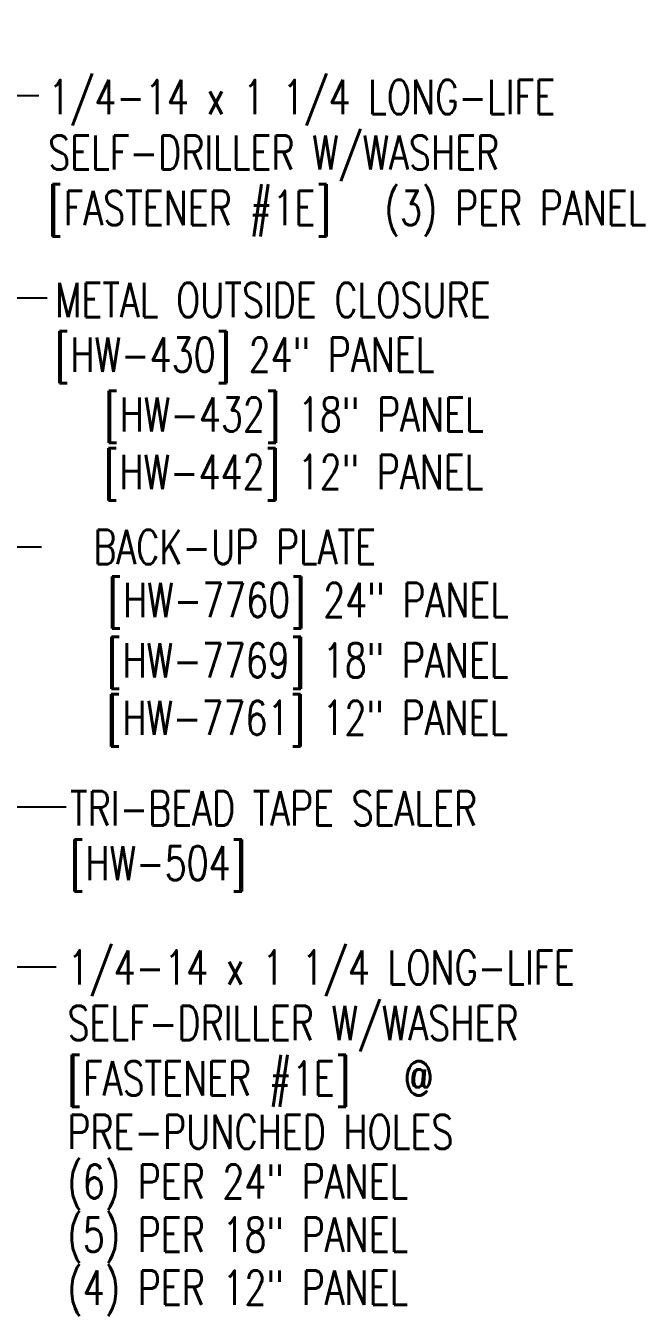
# Model space of a CAD drawing. Header units: inches. Extents: x -5.5 to 41.5, y 9.2 to 43.6.
# Drawn here: x 34.73 to 41.52, y 14.15 to 28.29 of the extents above; entities that cross this region are included whole.
import ezdxf
from ezdxf.enums import TextEntityAlignment as Align

# ---------------------------------------------------------------- set-up
doc = ezdxf.new("R2010")
doc.units = ezdxf.units.IN
doc.header["$MEASUREMENT"] = 0
doc.layers.add('DIM', color=7, linetype='Continuous')
doc.layers.add('TEXT', color=2, linetype='Continuous')
doc.styles.add('TEXT1', font='ROMANS.shx', dxfattribs={"width": 0.75, "height": 0.375})
doc.dimstyles.new('DETAIL$7', dxfattribs={"dimscale": 4, "dimtxt": 0.09375, "dimasz": 0.125, "dimexe": 0.0625, "dimexo": 0.125, "dimgap": 0.0625, "dimtad": 1, "dimdec": 4, "dimzin": 3, "dimdsep": 46, "dimlunit": 4, "dimtxsty": 'TEXT1', "dimblk": 'ARCHTICK', "dimcen": 0.0625, "dimclrd": 7, "dimclre": 7, "dimclrt": 2, "dimadec": 0, "dimazin": 0, "dimtfac": 0.59375, "dimtdec": 4, "dimtmove": 0, "dimatfit": 3, "dimfxl": 0, "dimfrac": 2, "dimtolj": 1, "dimtzin": 3, "dimarcsym": 0})

# ---------------------------------------------------------------- blocks, each defined once
blk = doc.blocks.new('_ArchTick')
at = {"color": 0, "linetype": 'ByBlock', "const_width": 0.15}
blk.add_lwpolyline([(-0.5, -0.5), (0.5, 0.5)], dxfattribs=at)
blk = doc.blocks.new('FD-F1e')
at = {"layer": 'TEXT', "style": 'TEXT1', "width": 0.75}
for s, p in [('1/4-14 x 1 1/4 LONG-LIFE', (0.0047, -0.0408)), ('SELF-DRILLER W/WASHER', (0.0047, -0.1926)), ('[FASTENER #1E]', (0.0047, -0.3444))]:
    blk.add_text(s, height=0.09375, dxfattribs=at).set_placement(p)
blk.add_attdef('(QUANTITY)', (0.9263, -0.3444), '', height=0.0938, dxfattribs=at)
at = {"layer": 'TEXT', "style": 'TEXT1', "flags": 1}
for tag, p in [('Color', (0.0245, -0.5337)), ('Calc', (0.0245, -0.5337)), ('Opt1', (0.0245, -0.5337)), ('Opt2', (0.0245, -0.5337)), ('Opt3', (0.0245, -0.5337)), ('Description', (0.0245, -0.5337)), ('Multiple', (0.0245, -0.5337)), ('Part', (0.0245, -0.5337)), ('Spare1', (0.0245, -0.7212)), ('Spare2', (0.0245, -0.7212)), ('Spare3', (0.0245, -0.7212)), ('Spare4', (0.0245, -0.7212)), ('Spare5', (0.0245, -0.7212)), ('Spare6', (0.0245, -0.7212)), ('Spare7', (0.0245, -0.7212)), ('Spare8', (0.0245, -0.7212)), ('Spare9', (0.0245, -0.7212)), ('Spare10', (0.0245, -0.7212))]:
    blk.add_attdef(tag, p, '', height=0.0938, dxfattribs=at)
blk = doc.blocks.new('dsc-HW-430')
at = {"layer": 'TEXT', "style": 'TEXT1', "width": 0.75}
for s, p in [('METAL OUTSIDE CLOSURE', (0, 0)), ('[HW-430] 24" PANEL', (0, -0.6))]:
    blk.add_text(s, height=0.375, dxfattribs=at).set_placement(p)
at = {"layer": 'TEXT', "style": 'TEXT1', "flags": 1}
for tag, p in [('COLOR', (0, -1.2)), ('CALC', (0, -1.2)), ('OPT1', (0, -1.2)), ('OPT2', (0, -1.2)), ('OPT3', (0, -1.2)), ('GAGE', (0, -1.2)), ('SHPLN', (0, -1.2)), ('PART', (0, -1.2)), ('DESCRIPTION', (0, -1.2)), ('MULTIPLE', (0, -1.2)), ('SPARE1', (0, -1.8)), ('SPARE2', (0, -1.8)), ('SPARE3', (0, -1.8)), ('SPARE4', (0, -1.8)), ('SPARE5', (0, -1.8)), ('SPARE6', (0, -1.8)), ('SPARE7', (0, -1.8)), ('SPARE8', (0, -1.8)), ('SPARE9', (0, -1.8)), ('SPARE10', (0, -1.8))]:
    blk.add_attdef(tag, p, '', height=0.375, dxfattribs=at)
blk = doc.blocks.new('dsc-HW-504')
at = {"layer": 'TEXT', "style": 'TEXT1', "width": 0.75}
for s, p in [('TRI-BEAD TAPE SEALER', (0, 0)), ('[HW-504]', (0, -0.6))]:
    blk.add_text(s, height=0.375, dxfattribs=at).set_placement(p)
at = {"layer": 'TEXT', "style": 'TEXT1', "flags": 1}
for tag, p in [('COLOR', (0, -1.2)), ('CALC', (0, -1.2)), ('OPT1', (0, -1.2)), ('OPT2', (0, -1.2)), ('OPT3', (0, -1.2)), ('GAGE', (0, -1.2)), ('SHPLN', (0, -1.2)), ('PART', (0, -1.2)), ('DESCRIPTION', (0, -1.2)), ('MULTIPLE', (0, -1.2)), ('SPARE1', (0, -1.8)), ('SPARE2', (0, -1.8)), ('SPARE3', (0, -1.8)), ('SPARE4', (0, -1.8)), ('SPARE5', (0, -1.8)), ('SPARE6', (0, -1.8)), ('SPARE7', (0, -1.8)), ('SPARE8', (0, -1.8)), ('SPARE9', (0, -1.8)), ('SPARE10', (0, -1.8))]:
    blk.add_attdef(tag, p, '', height=0.375, dxfattribs=at)

msp = doc.modelspace()

# ---------------------------------------------------------------- block references
for name, p in [('dsc-HW-430', (35.05314, 25.09878)), ('dsc-HW-504', (35.21794, 19.52725))]:
    msp.add_blockref(name, p)
at = {"layer": 'TEXT', "xscale": 4, "yscale": 4, "zscale": 4}
for p, values in [((34.95912, 27.48422), {'(QUANTITY)': '(3) PER PANEL'}), ((35.17105, 17.94667), {'(QUANTITY)': '@'})]:
    msp.add_blockref('FD-F1e', p, dxfattribs=at).add_auto_attribs(values)

# ---------------------------------------------------------------- texts
at = {"layer": 'TEXT', "style": 'TEXT1', "width": 0.75}
for s, p in [('[HW-432] 18" PANEL', (39.75168, 23.84365)), ('[HW-442] 12" PANEL', (39.74865, 23.21406)), ('BACK-UP PLATE', (38.57065, 22.39009)), ('[HW-7760] 24" PANEL', (40.02897, 21.80974)), ('[HW-7769] 18" PANEL', (40.02358, 21.1483)), ('[HW-7761] 12" PANEL', (40.02055, 20.5187))]:
    msp.add_text(s, height=0.375, dxfattribs=at).set_placement(p, align=Align.RIGHT)
for s, p in [('PRE-PUNCHED HOLES', (35.18804, 15.98273)), ('(6) PER 24" PANEL', (35.18804, 15.43838)), ('(5) PER 18" PANEL', (35.18804, 14.85675)), ('(4) PER 12" PANEL', (35.18804, 14.27512))]:
    msp.add_text(s, height=0.375, dxfattribs=at).set_placement(p)

# ---------------------------------------------------------------- leaders
at = {"layer": 'DIM'}
for points in [[(26.18175, 25.81948), (34.59233, 31.64889), (34.88451, 31.64889)], [(25.78603, 24.3482), (34.33869, 30.11864), (34.94161, 30.11864)], [(25.68455, 23.06466), (34.60307, 27.52596), (34.87449, 27.52596)], [(26.10815, 22.59278), (34.58924, 25.30944), (34.96789, 25.30944)], [(27.28267, 21.80052), (34.52677, 22.57999), (34.90542, 22.57999)], [(25.98253, 21.68329), (34.63414, 19.7317), (35.1757, 19.7317)], [(25.71791, 21.03667), (34.57339, 17.97734), (35.06542, 17.97734)]]:
    msp.add_leader(points, dimstyle='DETAIL$7', dxfattribs=at)

doc.saveas('drawing.dxf')
